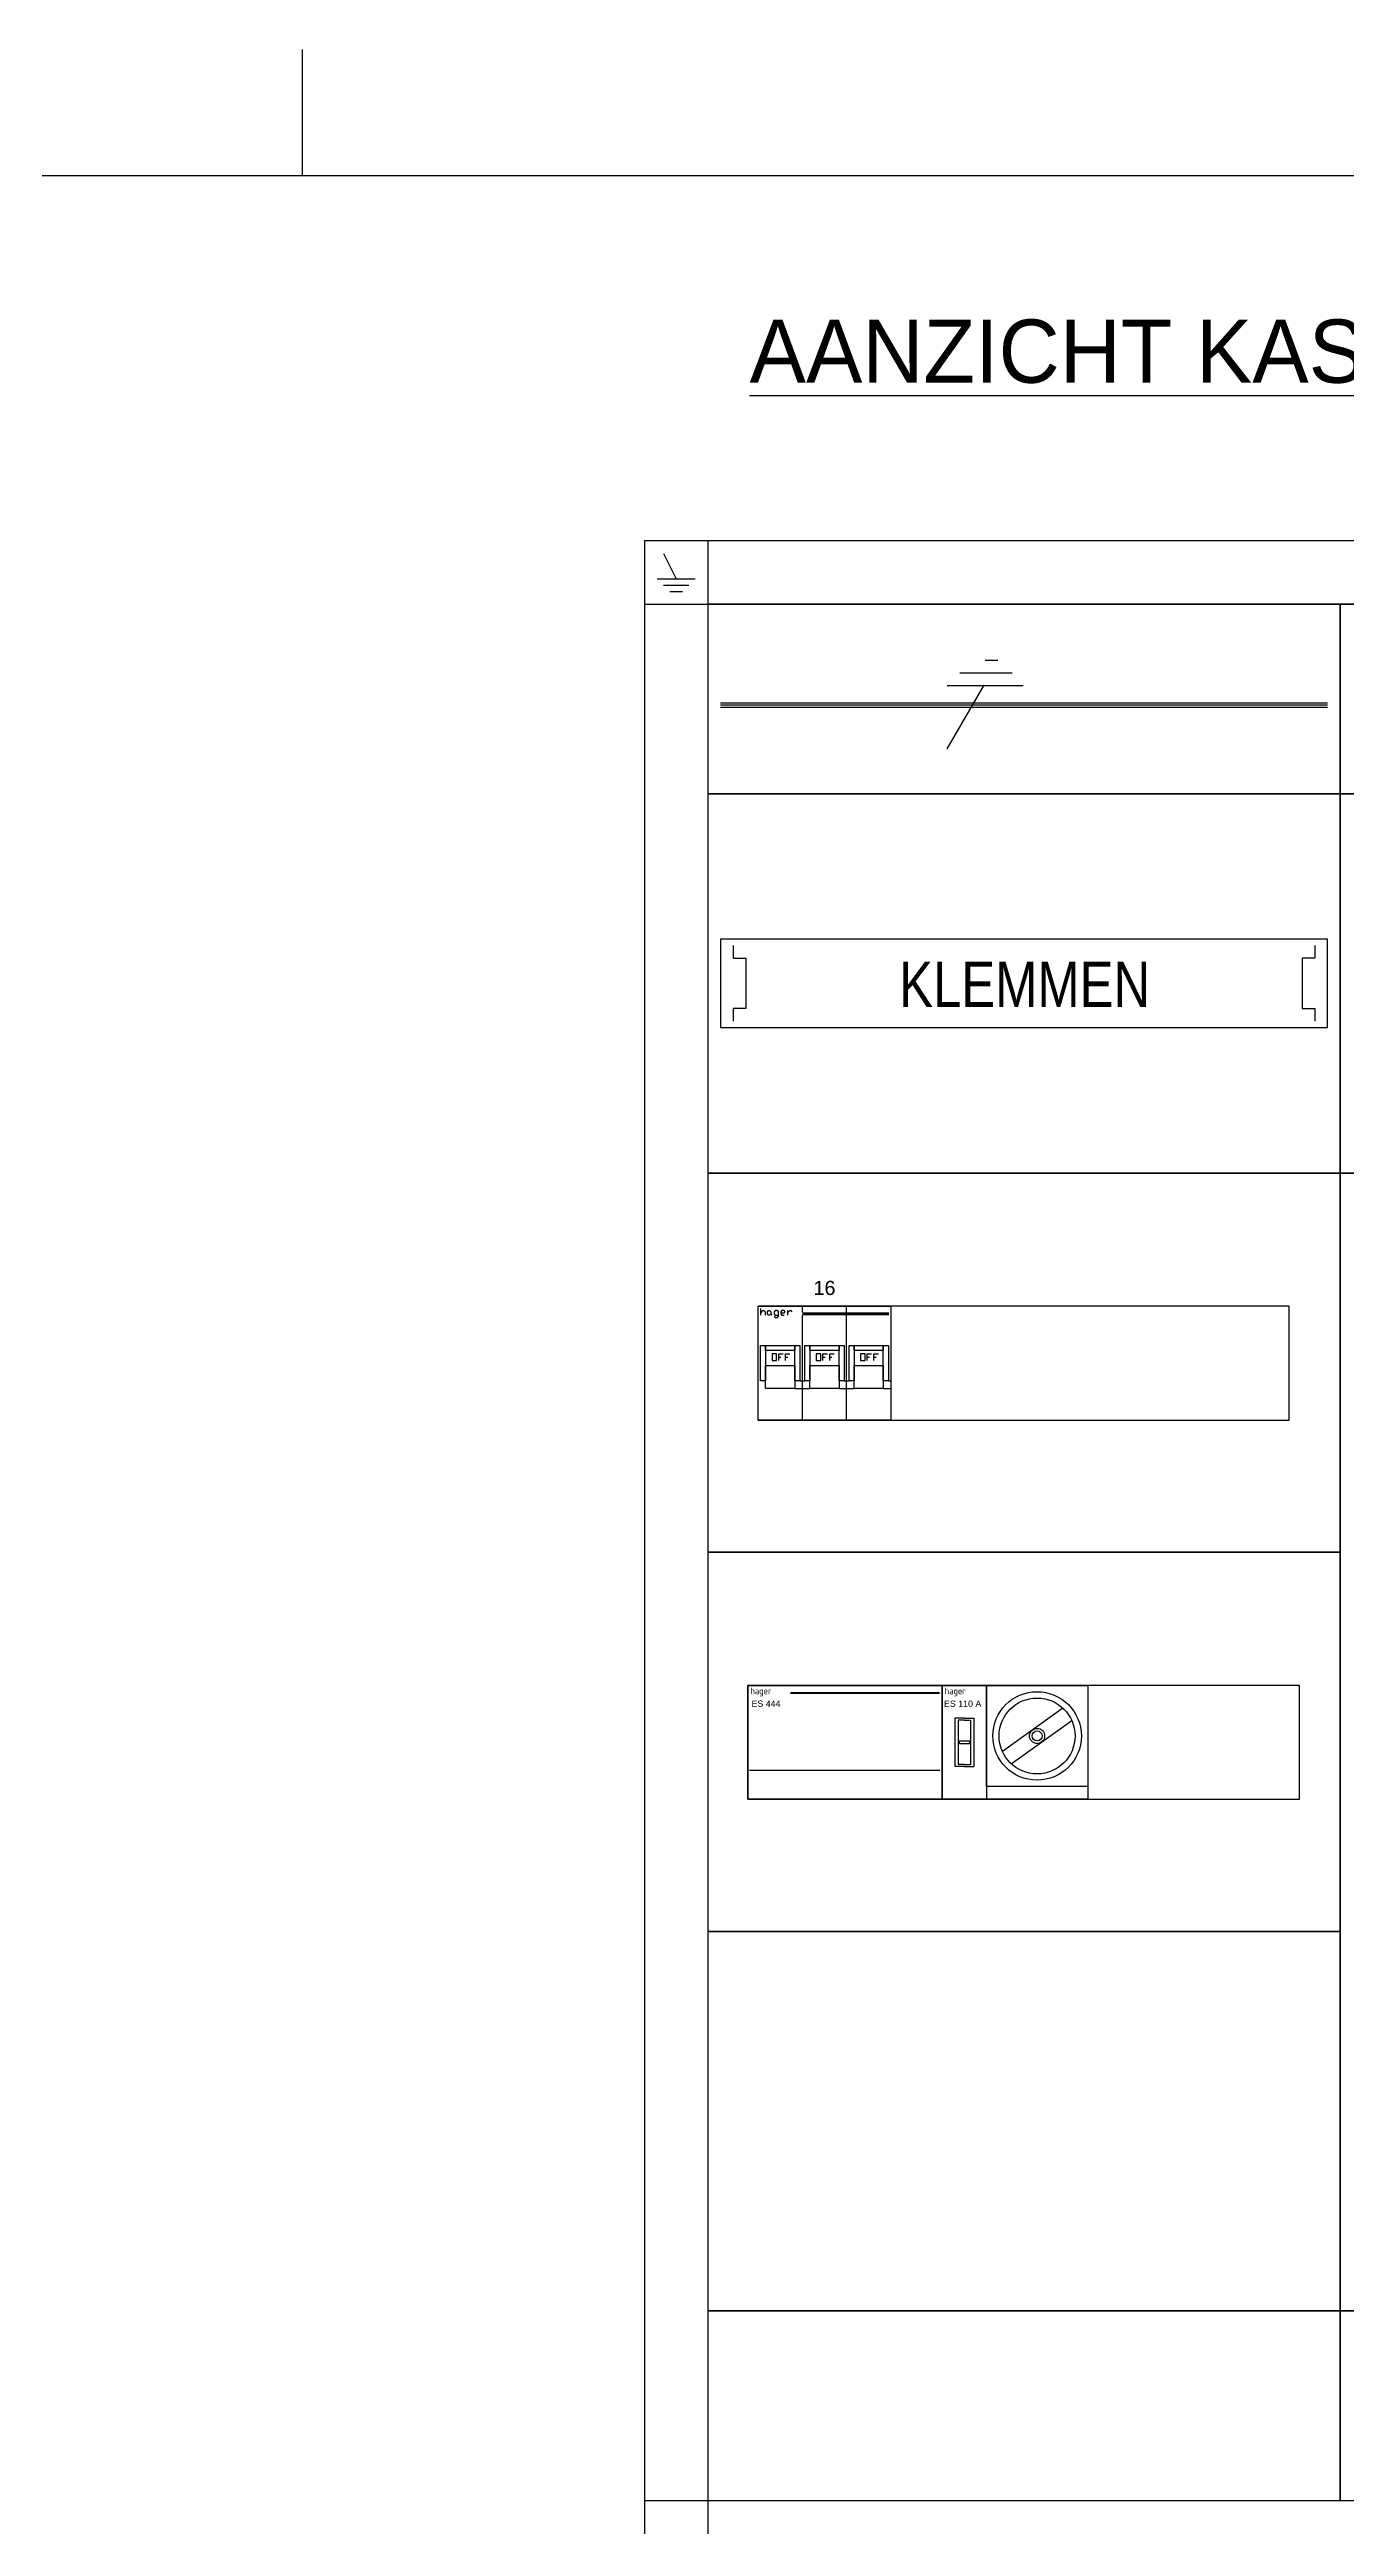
# Model space of a CAD drawing. Header units: millimetres. Extents: x 0 to 420, y 0 to 297.
# Drawn here: x 210 to 312.5, y 101.1 to 297 of the extents above; entities that cross this region are included whole.
import ezdxf
from ezdxf.enums import TextEntityAlignment as Align

# ---------------------------------------------------------------- set-up
doc = ezdxf.new("R2010")
doc.units = ezdxf.units.MM
doc.layers.get('0').update_dxf_attribs({"linetype": 'CONTINUOUS'})
for name, color, linetype in [('00kad018', 1, 'CONTINUOUS'), ('00kad070', 5, 'CONTINUOUS'), ('BL$2----_KADER', 7, 'CONTINUOUS'), ('KAST AANZICHT', 1, 'CONTINUOUS'), ('Kast-aanzicht', 1, 'CONTINUOUS')]:
    doc.layers.add(name, color=color, linetype=linetype)
doc.styles.add('BERT', font='arial.ttf')
doc.styles.add('BURO-050', font='BUROFONT.shx', dxfattribs={"height": 5})
doc.styles.add('GREEN', font='txt')
doc.styles.add('NOOTER', font='arial.ttf')
doc.styles.get("Standard").update_dxf_attribs({"font": 'ISOCP'})

# ---------------------------------------------------------------- blocks, each defined once
blk = doc.blocks.new('a3-windesheim-hor')
at = {"layer": '00kad018', "color": 1}
blk.add_line((230, 287), (230, 297), dxfattribs=at)
at = {"layer": '00kad070', "color": 5}
blk.add_line((410, 287), (20, 287), dxfattribs=at)
blk = doc.blocks.new('HAG07')
at = {"color": 0}
for p, q in [((0.22, 8.85), (0.22, 9.42)), ((0.22, 9.42), (0.22, 9.42)), ((0.22, 9.04), (0.41, 9.23)), ((0.41, 9.23), (0.5, 9.23)), ((0.5, 9.23), (0.6, 9.14)), ((0.6, 9.14), (0.6, 8.85)), ((0.6, 8.85), (0.6, 8.85)), ((0.79, 9.14), (0.88, 9.23)), ((0.79, 8.95), (0.79, 9.14)), ((0.88, 8.85), (0.79, 8.95)), ((0.88, 9.23), (0.97, 9.23)), ((0.97, 8.85), (0.88, 8.85)), ((0.97, 9.23), (1.07, 9.14)), ((1.07, 8.95), (0.97, 8.85)), ((1.07, 9.14), (1.07, 8.95)), ((1.07, 8.95), (1.16, 8.85)), ((1.16, 8.85), (1.16, 8.85)), ((1.44, 9.23), (1.35, 9.14)), ((1.35, 9.14), (1.35, 8.95)), ((1.35, 8.95), (1.44, 8.85)), ((1.35, 8.76), (1.44, 8.66)), ((1.63, 9.23), (1.44, 9.23)), ((1.44, 8.85), (1.73, 8.85)), ((1.44, 8.66), (1.63, 8.66)), ((1.73, 9.14), (1.63, 9.23)), ((1.63, 8.66), (1.73, 8.76)), ((1.73, 8.76), (1.73, 9.14)), ((1.73, 8.85), (1.73, 8.85)), ((2.01, 9.23), (1.92, 9.14)), ((1.92, 9.14), (1.92, 8.95)), ((1.92, 9.04), (2.2, 9.04)), ((1.92, 8.95), (2.01, 8.85)), ((2.2, 9.23), (2.01, 9.23)), ((2.01, 8.85), (2.2, 8.85)), ((2.29, 9.14), (2.2, 9.23)), ((2.2, 9.04), (2.29, 9.14)), ((2.2, 8.85), (2.2, 8.85)), ((2.48, 9.23), (2.48, 8.85)), ((2.48, 9.04), (2.67, 9.23)), ((2.48, 8.85), (2.48, 8.85)), ((2.67, 9.23), (2.76, 9.23)), ((2.76, 9.23), (2.86, 9.14)), ((2.86, 9.14), (2.86, 9.14)), ((3.73, 9.6), (3.73, 9.09)), ((3.73, 8.83), (3.73, 0)), ((7.47, 9.09), (7.47, 9.6)), ((7.47, 0), (7.47, 8.83)), ((1.56, 5.58), (1.18, 5.58)), ((1.18, 5.58), (1.18, 5.01)), ((1.18, 5.01), (1.56, 5.01)), ((1.18, 5.01), (1.18, 5.01)), ((1.56, 5.01), (1.56, 5.58)), ((1.74, 5.01), (1.74, 5.58)), ((1.74, 5.58), (2.12, 5.58)), ((1.74, 5.3), (1.93, 5.3)), ((1.93, 5.3), (1.93, 5.3)), ((2.12, 5.58), (2.12, 5.58)), ((2.31, 5.01), (2.31, 5.58)), ((2.31, 5.58), (2.69, 5.58)), ((2.31, 5.3), (2.5, 5.3)), ((2.5, 5.3), (2.5, 5.3)), ((2.69, 5.58), (2.69, 5.58)), ((5.29, 5.58), (4.91, 5.58)), ((4.91, 5.58), (4.91, 5.01)), ((4.91, 5.01), (5.29, 5.01)), ((4.91, 5.01), (4.91, 5.01)), ((5.29, 5.01), (5.29, 5.58)), ((5.47, 5.01), (5.47, 5.58)), ((5.47, 5.58), (5.85, 5.58)), ((5.47, 5.3), (5.66, 5.3)), ((5.66, 5.3), (5.66, 5.3)), ((5.85, 5.58), (5.85, 5.58)), ((6.04, 5.01), (6.04, 5.58)), ((6.04, 5.58), (6.42, 5.58)), ((6.04, 5.3), (6.23, 5.3)), ((6.23, 5.3), (6.23, 5.3)), ((6.42, 5.58), (6.42, 5.58)), ((9.02, 5.58), (8.64, 5.58)), ((8.64, 5.58), (8.64, 5.01)), ((8.64, 5.01), (9.02, 5.01)), ((8.64, 5.01), (8.64, 5.01)), ((9.02, 5.01), (9.02, 5.58)), ((9.2, 5.01), (9.2, 5.58)), ((9.2, 5.58), (9.58, 5.58)), ((9.2, 5.3), (9.39, 5.3)), ((9.39, 5.3), (9.39, 5.3)), ((9.58, 5.58), (9.58, 5.58)), ((9.77, 5.01), (9.77, 5.58)), ((9.77, 5.58), (10.15, 5.58)), ((9.77, 5.3), (9.96, 5.3)), ((9.96, 5.3), (9.96, 5.3)), ((10.15, 5.58), (10.15, 5.58)), ((3.09, 2.67), (4.37, 2.67)), ((3.52, 3.31), (3.95, 3.31)), ((6.83, 2.67), (8.11, 2.67)), ((7.25, 3.31), (7.68, 3.31)), ((10.56, 2.67), (11.2, 2.67)), ((10.99, 3.31), (11.2, 3.31))]:
    blk.add_line(p, q, dxfattribs=at)
for points in [[(0, 0), (0, 9.6), (11.2, 9.6), (11.2, 0)], [(0.21, 3.31), (0.21, 6.29), (0.64, 6.29), (0.64, 3.31)], [(0.64, 5.87), (0.64, 6.29), (3.09, 6.29), (3.09, 5.87)], [(3.09, 3.31), (3.09, 6.29), (3.52, 6.29), (3.52, 3.31)], [(3.95, 3.31), (3.95, 6.29), (4.37, 6.29), (4.37, 3.31)], [(4.37, 5.87), (4.37, 6.29), (6.83, 6.29), (6.83, 5.87)], [(6.83, 3.31), (6.83, 6.29), (7.25, 6.29), (7.25, 3.31)], [(7.68, 3.31), (7.68, 6.29), (8.11, 6.29), (8.11, 3.31)], [(8.11, 5.87), (8.11, 6.29), (10.56, 6.29), (10.56, 5.87)], [(10.56, 3.31), (10.56, 6.29), (10.99, 6.29), (10.99, 3.31)], [(0.64, 2.67), (0.64, 4.59), (3.09, 4.59), (3.09, 2.67)], [(4.37, 2.67), (4.37, 4.59), (6.83, 4.59), (6.83, 2.67)], [(8.11, 2.67), (8.11, 4.59), (10.56, 4.59), (10.56, 2.67)]]:
    blk.add_lwpolyline(points, close=True, dxfattribs=at)
at = {"color": 0, "const_width": 0.256}
blk.add_lwpolyline([(3.73, 8.96), (11.05, 8.96)], dxfattribs=at)

msp = doc.modelspace()

# ---------------------------------------------------------------- linework, layer by layer
at = {"layer": 'KAST AANZICHT', "color": 1, "linetype": 'Continuous'}
for p, q in [((367.04, 258.13), (257.04, 258.13)), ((257.04, 258.13), (257.04, 98.13)), ((258.54, 257.13), (259.54, 255.13)), ((262.04, 258.13), (262.04, 98.13)), ((258.04, 255.13), (261.04, 255.13)), ((257.04, 253.13), (367.04, 253.13)), ((258.54, 254.63), (260.54, 254.63)), ((259.04, 254.13), (260.04, 254.13)), ((281.98, 247.69), (286.1, 247.69)), ((283.98, 248.69), (284.98, 248.69)), ((311.04, 245.29), (263.04, 245.29)), ((311.04, 245.15), (263.04, 245.15)), ((311.04, 244.95), (263.04, 244.95)), ((280.98, 241.69), (283.9, 246.73)), ((280.98, 246.69), (286.98, 246.69)), ((264.04, 226.13), (264.04, 225.13)), ((310.04, 226.13), (310.04, 225.13)), ((264.04, 225.13), (265.04, 225.13)), ((265.04, 225.13), (265.04, 221.13)), ((310.04, 225.13), (309.04, 225.13)), ((309.04, 225.13), (309.04, 221.13)), ((265.04, 221.13), (264.04, 221.13)), ((264.04, 221.13), (264.04, 220.13)), ((309.04, 221.13), (310.04, 221.13)), ((310.04, 221.13), (310.04, 220.13)), ((308.02, 197.59), (266.02, 197.59)), ((308.02, 188.59), (308.02, 197.59)), ((266.02, 188.59), (308.02, 188.59)), ((265.22, 167.59), (265.22, 158.59)), ((265.22, 158.59), (265.22, 167.59)), ((257.04, 103.13), (367.04, 103.13))]:
    msp.add_line(p, q, dxfattribs=at)
at = {"layer": 'KAST AANZICHT'}
for p, q in [((280.58, 158.59), (280.58, 167.59)), ((280.58, 167.59), (284.08, 167.59)), ((284.08, 167.59), (284.08, 158.59)), ((292.09, 167.59), (292.09, 158.59)), ((282.33, 165.01), (281.59, 165.01)), ((281.59, 165.01), (281.59, 161.18)), ((282.33, 164.86), (281.84, 164.86)), ((281.84, 164.86), (281.84, 161.33)), ((282.33, 165.01), (283.08, 165.01)), ((282.33, 164.86), (282.82, 164.86)), ((282.82, 164.86), (282.82, 161.33)), ((283.08, 165.01), (283.08, 161.18)), ((281.94, 163.21), (282.73, 163.21)), ((281.94, 162.98), (281.94, 163.21)), ((282.73, 162.98), (281.94, 162.98)), ((282.73, 163.21), (282.73, 162.98)), ((265.34, 160.89), (280.38, 160.89)), ((282.33, 161.18), (281.59, 161.18)), ((282.33, 161.33), (281.84, 161.33)), ((282.33, 161.33), (282.82, 161.33)), ((282.33, 161.18), (283.08, 161.18)), ((284.08, 158.59), (280.58, 158.59))]:
    msp.add_line(p, q, dxfattribs=at)
at = {"layer": 'KAST AANZICHT', "ltscale": 0.6}
for p, q in [((284.08, 167.59), (292.09, 167.59)), ((284.08, 159.6), (284.08, 167.59)), ((290.12, 165.8), (285.34, 162.37)), ((286.04, 161.39), (290.82, 164.82)), ((292.09, 159.6), (284.08, 159.6)), ((292.09, 158.59), (284.08, 158.59))]:
    msp.add_line(p, q, dxfattribs=at)
at = {"layer": 'KAST AANZICHT', "color": 1, "linetype": 'Continuous'}
for points in [[(262.04, 238.13), (312.04, 238.13), (312.04, 253.13), (262.04, 253.13)], [(312.04, 238.13), (362.04, 238.13), (362.04, 253.13), (312.04, 253.13)], [(262.04, 208.13), (312.04, 208.13), (312.04, 238.13), (262.04, 238.13)], [(312.04, 208.13), (362.04, 208.13), (362.04, 238.13), (312.04, 238.13)], [(263.04, 219.63), (311.04, 219.63), (311.04, 226.63), (263.04, 226.63)], [(262.04, 178.13), (312.04, 178.13), (312.04, 208.13), (262.04, 208.13)], [(312.04, 118.13), (362.04, 118.13), (362.04, 208.13), (312.04, 208.13)], [(262.04, 148.13), (312.04, 148.13), (312.04, 178.13), (262.04, 178.13)], [(265.22, 158.59), (308.82, 158.59), (308.82, 167.59), (265.22, 167.59)], [(262.04, 118.13), (312.04, 118.13), (312.04, 148.13), (262.04, 148.13)], [(262.04, 103.13), (312.04, 103.13), (312.04, 118.13), (262.04, 118.13)], [(312.04, 103.13), (362.04, 103.13), (362.04, 118.13), (312.04, 118.13)]]:
    msp.add_lwpolyline(points, close=True, dxfattribs=at)
at = {"layer": 'KAST AANZICHT'}
msp.add_lwpolyline([(265.22, 158.59), (265.22, 167.59), (280.58, 167.59), (280.58, 158.59)], close=True, dxfattribs=at)
at = {"layer": 'KAST AANZICHT', "const_width": 0.14}
msp.add_lwpolyline([(268.56, 167), (280.38, 167)], dxfattribs=at)
at = {"layer": 'KAST AANZICHT', "ltscale": 0.6}
for radius in [3.5, 3, 0.598, 0.397]:
    msp.add_circle((288.08, 163.6), radius, dxfattribs=at)

# ---------------------------------------------------------------- block references
at = {"layer": 'BL$2----_KADER'}
msp.add_blockref('a3-windesheim-hor', (0, 0), dxfattribs=at)
at = {"layer": 'KAST AANZICHT', "xscale": 0.9375, "yscale": 0.9375, "zscale": 0.9375}
msp.add_blockref('HAG07', (266.02, 188.59), dxfattribs=at)

# ---------------------------------------------------------------- texts
at = {"layer": 'KAST AANZICHT', "color": 1, "linetype": 'Continuous', "style": 'GREEN', "width": 0.833333}
msp.add_text('KLEMMEN', height=3.6, dxfattribs=at).set_placement((277.18, 221.25))
at = {"layer": 'KAST AANZICHT', "style": 'NOOTER'}
msp.add_text('16', height=1.12, dxfattribs=at).set_placement((271.27, 199.04), align=Align.MIDDLE)
at = {"layer": 'KAST AANZICHT'}
for p in [(265.42, 166.9), (280.78, 166.9)]:
    msp.add_text('hager', height=0.531, dxfattribs=at).set_placement(p)
at = {"layer": 'KAST AANZICHT', "style": 'BERT'}
for s, p in [('ES 444', (265.5, 165.9)), ('ES 110 A', (280.72, 165.9))]:
    msp.add_text(s, height=0.5, dxfattribs=at).set_placement(p)
at = {"layer": 'Kast-aanzicht', "color": 4, "style": 'BURO-050'}
msp.add_text('%%UAANZICHT KAST KK2+4', height=5, dxfattribs=at).set_placement((265.35, 270.64))

doc.saveas('drawing.dxf')
